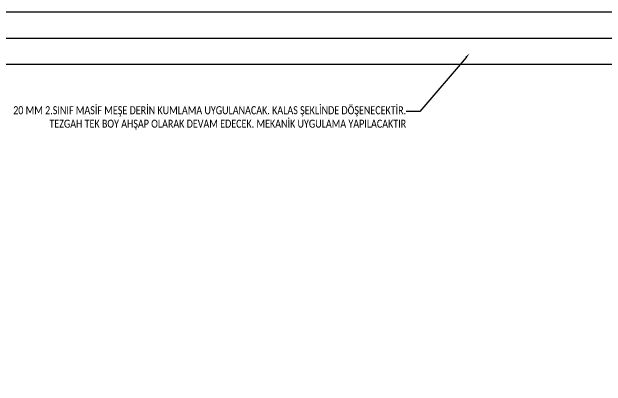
# Model space of a CAD drawing. Header units: millimetres. Extents: x -24 to 530668, y -246875 to -2983.
# Drawn here: x 269722.3 to 270164.5, y -109973.6 to -109695.1 of the extents above; entities that cross this region are included whole.
import ezdxf
from ezdxf import colors
from ezdxf.entities.mleader import LeaderData, LeaderLine
from ezdxf.math import Vec2, Vec3

# ---------------------------------------------------------------- set-up
doc = ezdxf.new("R2010")
doc.units = ezdxf.units.MM
doc.layers.add('ahşap', color=32, linetype='Continuous', lineweight=25)
doc.layers.add('yazı', color=11, linetype='Continuous')
doc.styles.add('text2', font='calibri.ttf', dxfattribs={"width": 0.8})

msp = doc.modelspace()

# ---------------------------------------------------------------- linework, layer by layer
at = {"layer": 'ahşap'}
for p, q in [((269423.552, -109695.117), (270493.428, -109695.117, 0)), ((269687.811, -109714.617, 0), (270493.428, -109714.617, 0)), ((269423.552, -109734.117), (270493.428, -109734.117, 0))]:
    msp.add_line(p, q, dxfattribs=at)

# ---------------------------------------------------------------- leaders
at = {"layer": 'yazı'}
ml = msp.add_multileader_mtext('Standard', dxfattribs=at)
ml.set_content('20 MM 2.SINIF MASİF MEŞE DERİN KUMLAMA UYGULANACAK. KALAS ŞEKLİNDE DÖŞENECEKTİR.\\PTEZGAH TEK BOY AHŞAP OLARAK DEVAM EDECEK. MEKANİK UYGULAMA YAPILACAKTIR', color=256, style='text2')
ml.set_leader_properties(color=1)
ml.build(insert=Vec2(0, 0))
ml.multileader.update_dxf_attribs({"dogleg_length": 10})
ctx = ml.context
ctx.base_point, ctx.char_height, ctx.landing_gap_size, ctx.plane_origin = Vec3(269720.986, -109769.141), 6, 0.09, Vec3(270096.307, -109905.374)
ctx.text_align_type = 2
notes = []
notes.append((ctx, [(1, (1, 1, 0), (270025.768, -109769.141), (-1, 0), 10, [(0, [(270062.824, -109725.943)], 0, [])])]))
ctx.mtext.insert, ctx.mtext.alignment, ctx.mtext.flow_direction = Vec3(270015.678, -109765.299), 3, 5
for ctx, leaders in notes:
    for number, flags, end, landing, length, lines in leaders:
        leader = LeaderData()
        leader.index, (leader.has_last_leader_line, leader.has_dogleg_vector, leader.attachment_direction) = number, flags
        leader.last_leader_point, leader.dogleg_vector, leader.dogleg_length = Vec3(end), Vec3(landing), length
        for number, points, colour, breaks in lines:
            line = LeaderLine()
            line.index, line.vertices, line.color, line.breaks = number, Vec3.list(points), colors.encode_raw_color(colour), breaks
            leader.lines.append(line)
        ctx.leaders.append(leader)

doc.saveas('drawing.dxf')
